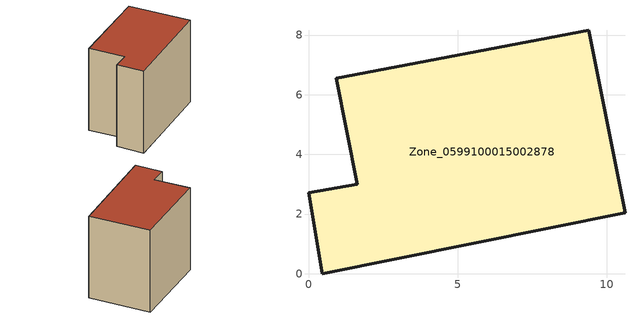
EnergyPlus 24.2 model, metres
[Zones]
Zone_0599100015002878
 floor ground (C_G): 10.61,2.05 0.47,0 0,2.71 1.63,2.99 0.93,6.55 9.4,8.16 z0.86
 wall outside (C_F): 0.47,0 10.61,2.05 9.4,8.16 0.93,6.55 1.63,2.99 0,2.71 0.47,0 z0.86:9.55
 roof outside (C_R): 0,2.71 0.47,0 10.61,2.05 9.4,8.16 0.93,6.55 1.63,2.99 z9.55
[BUILDING]
Pand.0599100015002878: North Axis=0; Terrain=City; Loads Convergence Tolerance Value=0.04; Temperature Convergence Tolerance Value=0.4; Solar Distribution=FullExterior; Maximum Number of Warmup Days=25; Minimum Number of Warmup Days=1
[Site:Location]
Rotterdam.The.Hague.AP_ZH_NLD Design_Conditions: Latitude=51.96; Longitude=4.45; Time Zone=1; Elevation=-4.5
[SITE:GROUNDTEMPERATURE:BUILDINGSURFACE]
18, 18, 18, 18, 18, 18, 18, 18, 18, 18, 18, 18
[MATERIAL] Thermal Absorptance=0.9; Solar Absorptance=0.7; Visible Absorptance=0.7
Name | Roughness | Thickness | Conductivity | Density | Specific Heat
G.TI.1965-1974 | MediumSmooth | 0.15 | 0.882353 | 540 | 1210
F.TI.1965-1974 | Rough | 0.3 | 0.697674 | 1920 | 840
R.TI.1965-1974 | MediumRough | 0.2 | 0.232558 | 1500 | 1000
[CONSTRUCTION]
C_G: G.TI.1965-1974
C_F: F.TI.1965-1974
C_R: R.TI.1965-1974
[ZONE]
Zone_0599100015002878: Type=1; Multiplier=1; Ceiling Height=Autocalculate; Volume=Autocalculate; Floor Area=autocalculate; Part of Total Floor Area=Yes
[ZONEINFILTRATION:DESIGNFLOWRATE]
Infil_Zone_0599100015002878: Zone or ZoneList or Space or SpaceList=Zone_0599100015002878; Schedule=AlwaysOn; Design Flow Rate Calculation Method=Flow/Area; Flow Rate per Floor Area=0.003; Constant Term Coefficient=1; Temperature Term Coefficient=0; Velocity Term Coefficient=0; Velocity Squared Term Coefficient=0
[HVACTEMPLATE:ZONE:IDEALLOADSAIRSYSTEM]
Zone_0599100015002878: Maximum Heating Supply Air Temperature=50; Minimum Cooling Supply Air Temperature=13; Maximum Heating Supply Air Humidity Ratio=0.0156; Minimum Cooling Supply Air Humidity Ratio=0.0077; Heating Limit=NoLimit; Cooling Limit=NoLimit; Dehumidification Control Type=ConstantSensibleHeatRatio; Cooling Sensible Heat Ratio=0.7; Dehumidification Setpoint=60; Humidification Control Type=None; Humidification Setpoint=30; Outdoor Air Method=None; Outdoor Air Flow Rate per Person=0.00944; Outdoor Air Flow Rate per Zone Floor Area=0; Outdoor Air Flow Rate per Zone=0; Demand Controlled Ventilation Type=None; Outdoor Air Economizer Type=NoEconomizer; Heat Recovery Type=None; Sensible Heat Recovery Effectiveness=0.7; Latent Heat Recovery Effectiveness=0.65
[ZONECONTROL:THERMOSTAT]
ThermostatControl_Zone_0599100015002878: Zone or ZoneList=Zone_0599100015002878; Control Type Schedule=DualSetpointControlType; Control 1=Thermostat_Zone_0599100015002878; Temperature Difference Between Cutout And Setpoint=0
[THERMOSTATSETPOINT:DUALSETPOINT]
Thermostat_Zone_0599100015002878: Heating Setpoint Temperature Schedule=HeatingSetpoint_Zone_0599100015002878; Cooling Setpoint Temperature Schedule=CoolingSetpoint_Zone_0599100015002878
[SCHEDULE:COMPACT]
HeatingSetpoint_Zone_0599100015002878: Through: 12/31, For: AllDays, Until: 24:00, 21
CoolingSetpoint_Zone_0599100015002878: Through: 12/31, For: AllDays, Until: 24:00, 24
DualSetpointControlType: Through: 12/31, For: AllDays, Until: 24:00, 4
AlwaysOn: Through: 12/31, For: AllDays, Until: 24:00, 1
